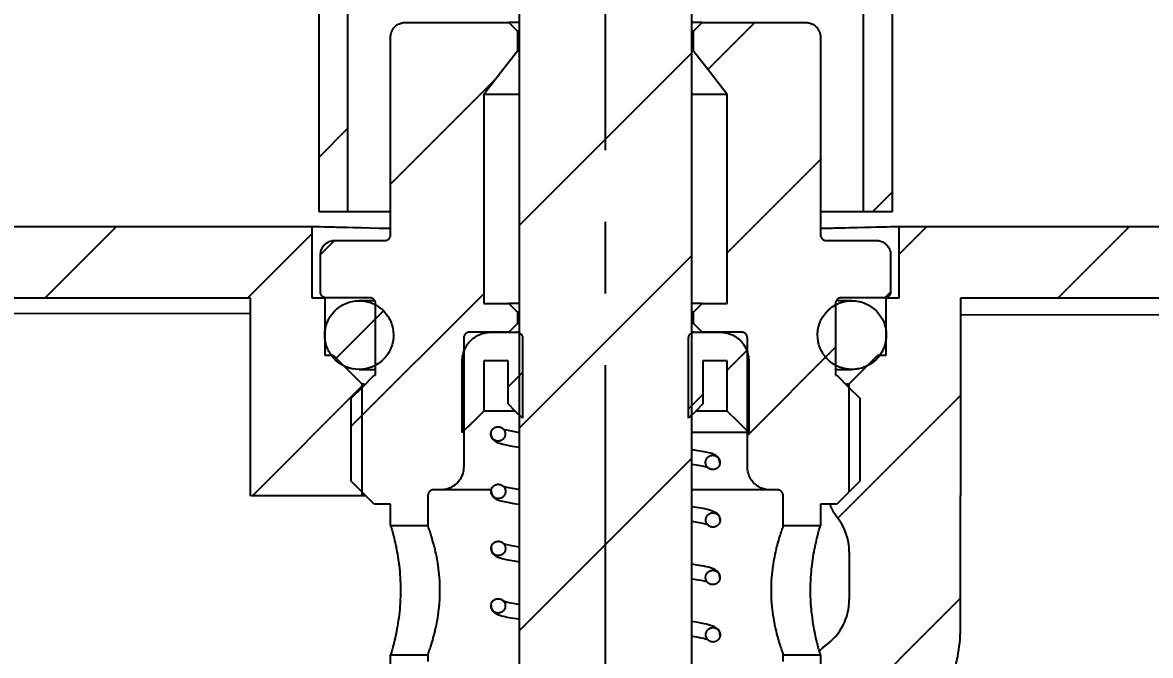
# Model space of a CAD drawing. Extents: x 0 to 1354, y 0 to 992.
# Drawn here: x 716.15 to 755.52, y 408.75 to 430.83 of the extents above; entities that cross this region are included whole.
import ezdxf

# ---------------------------------------------------------------- set-up
doc = ezdxf.new("R2010")
doc.units = 0
doc.header["$LTSCALE"] = 10
doc.header["$MEASUREMENT"] = 0
doc.header["$PDMODE"] = 3
doc.header["$PDSIZE"] = -10
doc.linetypes.add('CENTER', pattern=[2, 1.25, -0.25, 0.25, -0.25])
doc.layers.get('0').update_dxf_attribs({"linetype": 'CONTINUOUS'})
doc.layers.get('DEFPOINTS').update_dxf_attribs({"linetype": 'CONTINUOUS'})
doc.styles.add('Daelim Dimension', font='')
doc.styles.get('Daelim Dimension').set_extended_font_data('나눔고딕')
doc.dimstyles.new('DEFAULT', dxfattribs={"dimscale": 2, "dimtxt": 6, "dimasz": 2, "dimexe": 0, "dimexo": 2, "dimgap": 1, "dimtad": 1, "dimdec": 1, "dimzin": 9, "dimdsep": 46, "dimtxsty": 'Daelim Dimension', "dimcen": 0.5, "dimclrd": 5, "dimclre": 5, "dimclrt": 7, "dimadec": 1, "dimazin": 0, "dimtfac": 1, "dimtdec": 1, "dimtix": 1, "dimtmove": 0, "dimatfit": 3, "dimfxl": 1, "dimtolj": 1, "dimtzin": 1, "dimlwd": 9, "dimlwe": 9, "dimarcsym": 0})

# ---------------------------------------------------------------- blocks, each defined once
blk = doc.blocks.new('*D4')
at = {"color": 5, "lineweight": 9, "ltscale": 0.5, "transparency": 16777216}
for p, q in [((699.713, 471.394), (609.815, 471.394)), ((609.815, 467.394), (609.815, 316.775)), ((778.913, 312.775), (609.815, 312.775))]:
    blk.add_line(p, q, dxfattribs=at)
at = {"color": 5, "ltscale": 0.5, "transparency": 16777216}
for points in [[(609.149, 467.394), (610.482, 467.394), (609.815, 471.394)], [(609.149, 316.775), (610.482, 316.775), (609.815, 312.775)]]:
    blk.add_solid(points, dxfattribs=at)
at = {"layer": 'DEFPOINTS', "color": 0, "ltscale": 0.5, "transparency": 16777216}
for p in [(703.713, 471.394), (609.815, 312.775), (782.913, 312.775)]:
    blk.add_point(p, dxfattribs=at)
at = {"color": 7, "lineweight": -3, "ltscale": 0.5, "transparency": 16777216, "insert": (600.974, 392.085), "char_height": 12, "attachment_point": 5, "rotation": 90, "style": 'Daelim Dimension'}
blk.add_mtext('\\A1;158.6', dxfattribs=at)

msp = doc.modelspace()

# ---------------------------------------------------------------- linework, layer by layer
at = {"color": 1, "linetype": 'CENTER'}
msp.add_line((736.499, 346.37), (736.499, 447.225), dxfattribs=at)
for p, q in [((748.893, 409.806), (748.893, 414.319)), ((745.007, 412.35), (745.007, 410.7))]:
    msp.add_line(p, q)
for points in [[(727.499, 439.201), (727.499, 424.225)], [(745.499, 424.225), (745.499, 439.201)], [(726.499, 424.225), (726.499, 435.044)], [(746.499, 435.044), (746.499, 424.225)], [(733.499, 399.575), (733.499, 432.425)], [(739.499, 432.425), (739.499, 399.575)], [(728.999, 430.325), (729, 430.35), (729.002, 430.374), (729.005, 430.399), (729.009, 430.423), (729.021, 430.47), (729.037, 430.516), (729.047, 430.539), (729.058, 430.561), (729.071, 430.582), (729.084, 430.603), (729.098, 430.623), (729.113, 430.643), (729.129, 430.661), (729.146, 430.679), (729.182, 430.712), (729.222, 430.741), (729.264, 430.766), (729.308, 430.787), (729.331, 430.796), (729.354, 430.804), (729.378, 430.81), (729.402, 430.816), (729.451, 430.823), (729.499, 430.825)], [(729.499, 430.825), (733.124, 430.825)], [(733.5, 430.825), (733.22, 430.825), (733.124, 430.825)], [(733.124, 430.825), (733.274, 430.675), (733.424, 430.525)], [(739.874, 430.825), (739.779, 430.825), (739.499, 430.825)], [(739.574, 430.525), (739.724, 430.675), (739.874, 430.825)], [(739.874, 430.825), (743.499, 430.825)], [(740.071, 429.189), (741.707, 430.825)], [(743.499, 430.825), (743.524, 430.825), (743.548, 430.823), (743.56, 430.821), (743.573, 430.82), (743.585, 430.818), (743.597, 430.816), (743.645, 430.804), (743.691, 430.787), (743.713, 430.777), (743.735, 430.766), (743.756, 430.754), (743.777, 430.741), (743.816, 430.712), (743.853, 430.679), (743.87, 430.661), (743.886, 430.642), (743.901, 430.623), (743.915, 430.603), (743.94, 430.561), (743.961, 430.517), (743.97, 430.494), (743.978, 430.47), (743.984, 430.447), (743.99, 430.423), (743.994, 430.399), (743.997, 430.375), (743.999, 430.35), (743.999, 430.325)], [(728.999, 423.425), (728.999, 430.325)], [(733.499, 430.525), (733.443, 430.525), (733.424, 430.525)], [(733.424, 430.525), (733.424, 429.825)], [(739.574, 430.525), (739.556, 430.525), (739.499, 430.525)], [(739.574, 429.825), (739.574, 430.525)], [(743.999, 430.325), (743.999, 423.425)], [(733.424, 429.825), (732.837, 429.073), (732.249, 428.321)], [(733.499, 429.825), (733.443, 429.825), (733.424, 429.825)], [(733.499, 423.76), (739.499, 429.76)], [(739.574, 429.825), (739.556, 429.825), (739.499, 429.825)], [(740.749, 428.321), (740.162, 429.073), (739.574, 429.825)], [(728.999, 425.188), (732.668, 428.857)], [(733.5, 428.321), (732.574, 428.321), (732.249, 428.321)], [(732.249, 428.321), (732.249, 421.025)], [(740.749, 428.321), (740.424, 428.321), (739.499, 428.321)], [(740.749, 421.025), (740.749, 428.321)], [(726.499, 426.125), (727.499, 427.125)], [(740.749, 422.796), (743.999, 426.046)], [(745.813, 424.225), (746.499, 424.912)], [(727.499, 424.225), (726.499, 424.225)], [(729, 424.225), (727.883, 424.225), (727.499, 424.225)], [(745.499, 424.225), (745.116, 424.225), (743.999, 424.225)], [(746.499, 424.225), (745.499, 424.225)], [(680.413, 423.715), (726.249, 423.715)], [(716.935, 421.215), (719.435, 423.715)], [(726.249, 423.715), (726.298, 423.714), (726.305, 423.714), (726.311, 423.714), (726.319, 423.713), (726.326, 423.713), (726.342, 423.713), (726.36, 423.712), (726.4, 423.711), (726.446, 423.71), (726.556, 423.707), (726.69, 423.703), (726.847, 423.699), (727.027, 423.695), (727.126, 423.692), (727.231, 423.69), (727.286, 423.688), (727.343, 423.687), (727.4, 423.685), (727.459, 423.684), (727.707, 423.678), (727.975, 423.672), (728.264, 423.665), (728.572, 423.659), (728.979, 423.65)], [(726.249, 423.715), (726.249, 421.225)], [(744.026, 423.65), (744.416, 423.659), (744.496, 423.66), (744.575, 423.662), (744.653, 423.664), (744.729, 423.665), (744.877, 423.669), (745.019, 423.672), (745.288, 423.678), (745.535, 423.684), (745.761, 423.689), (745.965, 423.695), (746.058, 423.697), (746.147, 423.699), (746.168, 423.7), (746.189, 423.7), (746.209, 423.701), (746.23, 423.701), (746.269, 423.702), (746.306, 423.703), (746.441, 423.707), (746.551, 423.71), (746.637, 423.712), (746.699, 423.714), (746.736, 423.715), (746.749, 423.715)], [(746.749, 421.225), (746.749, 423.715)], [(746.749, 423.715), (775.086, 423.715)], [(746.749, 422.746), (747.719, 423.715)], [(752.29, 421.215), (754.79, 423.715)], [(724.006, 421.215), (726.249, 423.459)], [(726.549, 422.725), (726.552, 422.774), (726.559, 422.822), (726.564, 422.846), (726.571, 422.87), (726.579, 422.894), (726.587, 422.916), (726.608, 422.961), (726.633, 423.003), (726.648, 423.023), (726.663, 423.042), (726.679, 423.061), (726.696, 423.079), (726.714, 423.096), (726.732, 423.112), (726.752, 423.127), (726.772, 423.141), (726.814, 423.166), (726.858, 423.187), (726.904, 423.204), (726.952, 423.216), (726.976, 423.22), (727, 423.223), (727.025, 423.225), (727.049, 423.225)], [(726.55, 422.739), (727.036, 423.225)], [(727.049, 423.225), (728.799, 423.225)], [(728.799, 423.225), (728.809, 423.225), (728.819, 423.226), (728.829, 423.227), (728.838, 423.229), (728.857, 423.234), (728.876, 423.24), (728.894, 423.249), (728.911, 423.259), (728.926, 423.271), (728.941, 423.284), (728.948, 423.291), (728.954, 423.298), (728.96, 423.306), (728.966, 423.314), (728.976, 423.331), (728.984, 423.349), (728.991, 423.367), (728.996, 423.386), (728.998, 423.406), (728.999, 423.425)], [(743.999, 423.425), (744, 423.415), (744, 423.406), (744.002, 423.396), (744.003, 423.386), (744.005, 423.377), (744.008, 423.367), (744.011, 423.358), (744.015, 423.349), (744.023, 423.331), (744.033, 423.314), (744.045, 423.298), (744.058, 423.284), (744.073, 423.271), (744.088, 423.259), (744.105, 423.249), (744.123, 423.24), (744.132, 423.237), (744.141, 423.234), (744.151, 423.231), (744.16, 423.229), (744.18, 423.226), (744.199, 423.225)], [(744.199, 423.225), (745.949, 423.225)], [(745.949, 423.225), (745.974, 423.225), (745.999, 423.223), (746.023, 423.22), (746.047, 423.216), (746.095, 423.204), (746.141, 423.187), (746.185, 423.166), (746.227, 423.141), (746.247, 423.127), (746.267, 423.112), (746.285, 423.096), (746.303, 423.079), (746.336, 423.042), (746.365, 423.003), (746.378, 422.982), (746.39, 422.961), (746.401, 422.939), (746.411, 422.916), (746.428, 422.87), (746.44, 422.823), (746.444, 422.799), (746.447, 422.774), (746.449, 422.75), (746.449, 422.725)], [(726.549, 421.425), (726.549, 422.725)], [(733.499, 416.688), (739.499, 422.688)], [(746.449, 422.725), (746.449, 421.425)], [(726.249, 421.225), (726.699, 421.225)], [(726.749, 421.225), (726.73, 421.226), (726.71, 421.229), (726.691, 421.234), (726.673, 421.24), (726.664, 421.244), (726.655, 421.249), (726.647, 421.254), (726.638, 421.259), (726.623, 421.271), (726.608, 421.284), (726.595, 421.298), (726.583, 421.314), (726.573, 421.331), (726.565, 421.349), (726.558, 421.367), (726.553, 421.386), (726.552, 421.396), (726.55, 421.406), (726.55, 421.415), (726.549, 421.425)], [(726.699, 421.225), (726.699, 419.225)], [(728.274, 421.225), (726.749, 421.225)], [(727.624, 416.742), (732.249, 421.367)], [(728.474, 421.025), (728.473, 421.045), (728.471, 421.064), (728.468, 421.074), (728.466, 421.083), (728.463, 421.093), (728.459, 421.102), (728.451, 421.119), (728.441, 421.136), (728.435, 421.144), (728.429, 421.152), (728.423, 421.159), (728.416, 421.167), (728.401, 421.18), (728.386, 421.191), (728.369, 421.202), (728.351, 421.21), (728.342, 421.214), (728.332, 421.217), (728.323, 421.219), (728.313, 421.221), (728.304, 421.223), (728.294, 421.224), (728.284, 421.225), (728.274, 421.225)], [(744.724, 421.225), (744.715, 421.225), (744.705, 421.224), (744.695, 421.223), (744.685, 421.221), (744.666, 421.217), (744.648, 421.21), (744.639, 421.206), (744.63, 421.202), (744.622, 421.197), (744.613, 421.191), (744.605, 421.186), (744.598, 421.18), (744.59, 421.173), (744.583, 421.167), (744.57, 421.152), (744.558, 421.136), (744.548, 421.12), (744.54, 421.102), (744.536, 421.093), (744.533, 421.083), (744.53, 421.074), (744.528, 421.064), (744.525, 421.045), (744.524, 421.025)], [(746.249, 421.225), (744.724, 421.225)], [(746.449, 421.425), (746.448, 421.406), (746.446, 421.386), (746.441, 421.367), (746.434, 421.349), (746.426, 421.331), (746.416, 421.314), (746.41, 421.306), (746.404, 421.298), (746.398, 421.291), (746.391, 421.284), (746.376, 421.271), (746.36, 421.259), (746.344, 421.249), (746.326, 421.24), (746.317, 421.237), (746.307, 421.234), (746.298, 421.231), (746.288, 421.229), (746.269, 421.226), (746.249, 421.225)], [(746.249, 421.225), (746.449, 421.425)], [(746.249, 421.225), (746.287, 421.225), (746.299, 421.225)], [(746.299, 419.225), (746.299, 421.225)], [(746.299, 421.225), (746.749, 421.225)], [(724.106, 421.215), (681.913, 421.215)], [(724.106, 414.319), (724.106, 421.215)], [(727.054, 419.074), (726.974, 419.161), (726.904, 419.255), (726.873, 419.304), (726.843, 419.355), (726.83, 419.382), (726.816, 419.408), (726.804, 419.435), (726.792, 419.462), (726.752, 419.573), (726.723, 419.687), (726.718, 419.715), (726.713, 419.745), (726.709, 419.774), (726.706, 419.803), (726.701, 419.862), (726.699, 419.921), (726.705, 420.038), (726.722, 420.155), (726.728, 420.184), (726.734, 420.213), (726.742, 420.241), (726.75, 420.27), (726.768, 420.326), (726.789, 420.38), (726.813, 420.434), (726.839, 420.487), (726.853, 420.512), (726.868, 420.538), (726.883, 420.563), (726.899, 420.588), (726.969, 420.683), (727.047, 420.77), (727.09, 420.811), (727.134, 420.85), (727.158, 420.868), (727.181, 420.886), (727.205, 420.904), (727.229, 420.921), (727.33, 420.981), (727.436, 421.032), (727.463, 421.043), (727.491, 421.053), (727.519, 421.063), (727.547, 421.072), (727.604, 421.088), (727.661, 421.101), (727.777, 421.119), (727.895, 421.125), (727.924, 421.125), (727.954, 421.124), (727.983, 421.122), (728.013, 421.12), (728.071, 421.113), (728.129, 421.103), (728.186, 421.09), (728.243, 421.075), (728.299, 421.057), (728.354, 421.036), (728.461, 420.986), (728.562, 420.926), (728.586, 420.909), (728.61, 420.892), (728.634, 420.874), (728.657, 420.856), (728.702, 420.817), (728.745, 420.777), (728.824, 420.69), (728.894, 420.596), (728.911, 420.571), (728.926, 420.546), (728.941, 420.521), (728.956, 420.495), (728.982, 420.443), (729.006, 420.389), (729.028, 420.334), (729.046, 420.279), (729.054, 420.25), (729.062, 420.222), (729.069, 420.193), (729.075, 420.164), (729.093, 420.048), (729.099, 419.931), (729.098, 419.872), (729.094, 419.813), (729.091, 419.783), (729.087, 419.754), (729.083, 419.725), (729.077, 419.696), (729.049, 419.582), (729.01, 419.471), (728.999, 419.444), (728.986, 419.417), (728.974, 419.39), (728.96, 419.364), (728.931, 419.312), (728.9, 419.263), (728.831, 419.168), (728.752, 419.08), (728.731, 419.06), (728.709, 419.039), (728.687, 419.02), (728.664, 419.001), (728.618, 418.964), (728.571, 418.93), (728.521, 418.899), (728.47, 418.87), (728.444, 418.856), (728.417, 418.843), (728.39, 418.83), (728.363, 418.819), (728.253, 418.778), (728.139, 418.749), (728.081, 418.739), (728.022, 418.732), (727.963, 418.727), (727.905, 418.725), (727.787, 418.73), (727.671, 418.747), (727.642, 418.753), (727.613, 418.76), (727.584, 418.767), (727.556, 418.775), (727.5, 418.794), (727.445, 418.814), (727.392, 418.838), (727.339, 418.864), (727.313, 418.878), (727.288, 418.893), (727.262, 418.908), (727.237, 418.924), (727.142, 418.995), (727.054, 419.074)], [(728.426, 421.125), (728.032, 421.125), (727.899, 421.125)], [(728.474, 418.525), (728.474, 421.025)], [(732.249, 421.025), (733.124, 421.025)], [(733.5, 421.025), (733.22, 421.025), (733.124, 421.025)], [(733.124, 421.025), (733.274, 420.875), (733.424, 420.725)], [(739.874, 421.025), (739.779, 421.025), (739.499, 421.025)], [(739.574, 420.725), (739.724, 420.875), (739.874, 421.025)], [(739.874, 421.025), (740.749, 421.025)], [(743.921, 419.698), (743.905, 419.815), (743.899, 419.932), (743.901, 419.991), (743.906, 420.049), (743.909, 420.079), (743.913, 420.108), (743.918, 420.138), (743.924, 420.167), (743.953, 420.28), (743.993, 420.39), (744.005, 420.418), (744.018, 420.444), (744.031, 420.471), (744.044, 420.497), (744.074, 420.548), (744.106, 420.598), (744.176, 420.692), (744.256, 420.778), (744.277, 420.799), (744.299, 420.819), (744.321, 420.839), (744.344, 420.857), (744.39, 420.893), (744.438, 420.927), (744.488, 420.958), (744.539, 420.987), (744.566, 421), (744.592, 421.013), (744.619, 421.025), (744.647, 421.036), (744.758, 421.076), (744.872, 421.103), (744.93, 421.113), (744.988, 421.12), (745.018, 421.122), (745.048, 421.124), (745.077, 421.125), (745.106, 421.125), (745.224, 421.119), (745.34, 421.101), (745.369, 421.095), (745.397, 421.088), (745.426, 421.08), (745.454, 421.072), (745.51, 421.053), (745.565, 421.031), (745.671, 420.981), (745.771, 420.919), (745.796, 420.902), (745.82, 420.885), (745.843, 420.867), (745.866, 420.848), (745.91, 420.81), (745.952, 420.769), (745.993, 420.726), (746.031, 420.682), (746.067, 420.635), (746.101, 420.586), (746.161, 420.485), (746.21, 420.379), (746.221, 420.351), (746.231, 420.324), (746.241, 420.296), (746.25, 420.267), (746.265, 420.21), (746.278, 420.153), (746.294, 420.037), (746.299, 419.919), (746.299, 419.89), (746.298, 419.86), (746.296, 419.83), (746.293, 419.801), (746.285, 419.743), (746.275, 419.685), (746.262, 419.628), (746.246, 419.571), (746.237, 419.543), (746.227, 419.515), (746.217, 419.488), (746.206, 419.46), (746.155, 419.354), (746.094, 419.254), (746.06, 419.206), (746.023, 419.159), (746.004, 419.137), (745.984, 419.115), (745.964, 419.093), (745.943, 419.072), (745.856, 418.994), (745.761, 418.924), (745.737, 418.908), (745.711, 418.893), (745.686, 418.878), (745.659, 418.864), (745.607, 418.838), (745.553, 418.814), (745.442, 418.775), (745.328, 418.747), (745.299, 418.742), (745.269, 418.737), (745.24, 418.733), (745.211, 418.73), (745.152, 418.726), (745.094, 418.725), (745.035, 418.727), (744.976, 418.732), (744.947, 418.735), (744.918, 418.739), (744.888, 418.744), (744.859, 418.75), (744.745, 418.779), (744.635, 418.819), (744.581, 418.843), (744.529, 418.87), (744.477, 418.899), (744.428, 418.931), (744.334, 419.001), (744.247, 419.081), (744.226, 419.102), (744.206, 419.124), (744.187, 419.146), (744.168, 419.169), (744.132, 419.215), (744.098, 419.263), (744.067, 419.313), (744.039, 419.364), (744.025, 419.39), (744.012, 419.417), (744, 419.444), (743.989, 419.471), (743.949, 419.583), (743.921, 419.698)], [(744.524, 421.025), (744.524, 418.525)], [(745.099, 421.125), (744.973, 421.125), (744.599, 421.125)], [(786.213, 421.215), (748.893, 421.215)], [(748.893, 421.215), (748.893, 414.319)], [(691.206, 420.71), (724.107, 420.672)], [(727.051, 419.077), (728.748, 420.774)], [(733.499, 420.725), (733.443, 420.725), (733.424, 420.725)], [(733.424, 420.725), (733.424, 420.325)], [(739.574, 420.725), (739.556, 420.725), (739.499, 420.725)], [(739.574, 420.325), (739.574, 420.725)], [(748.892, 420.643), (786.213, 420.597)], [(733.424, 420.325), (733.274, 420.175), (733.124, 420.025)], [(733.499, 420.325), (733.443, 420.325), (733.424, 420.325)], [(739.574, 420.325), (739.556, 420.325), (739.499, 420.325)], [(739.874, 420.025), (739.724, 420.175), (739.574, 420.325)], [(731.499, 419.025), (731.5, 419.05), (731.501, 419.074), (731.502, 419.099), (731.504, 419.124), (731.51, 419.172), (731.519, 419.221), (731.542, 419.315), (731.575, 419.408), (731.585, 419.43), (731.595, 419.453), (731.606, 419.475), (731.618, 419.497), (731.642, 419.54), (731.668, 419.581), (731.682, 419.602), (731.697, 419.622), (731.712, 419.641), (731.727, 419.661), (731.759, 419.698), (731.793, 419.733), (731.828, 419.767), (731.865, 419.799), (731.885, 419.814), (731.904, 419.829), (731.924, 419.843), (731.945, 419.857), (732.029, 419.908), (732.117, 419.949), (732.163, 419.967), (732.209, 419.982), (732.233, 419.989), (732.257, 419.995), (732.281, 420.001), (732.305, 420.006), (732.402, 420.02), (732.499, 420.025)], [(731.749, 420.025), (731.74, 420.025), (731.73, 420.024), (731.72, 420.023), (731.71, 420.021), (731.691, 420.017), (731.673, 420.01), (731.664, 420.006), (731.655, 420.002), (731.647, 419.997), (731.638, 419.992), (731.623, 419.98), (731.608, 419.967), (731.601, 419.96), (731.595, 419.952), (731.589, 419.944), (731.583, 419.936), (731.573, 419.92), (731.565, 419.902), (731.558, 419.883), (731.553, 419.864), (731.55, 419.845), (731.549, 419.825)], [(731.549, 419.825), (731.549, 415.325)], [(733.124, 420.025), (731.749, 420.025)], [(732.499, 420.025), (733.399, 420.025)], [(733.499, 420.025), (733.425, 420.025), (733.399, 420.025)], [(733.399, 420.025), (733.419, 420.024), (733.438, 420.021), (733.448, 420.019), (733.457, 420.017), (733.467, 420.014), (733.476, 420.01), (733.485, 420.006), (733.494, 420.002), (733.502, 419.997), (733.51, 419.992), (733.526, 419.98), (733.541, 419.967), (733.554, 419.952), (733.566, 419.936), (733.571, 419.928), (733.576, 419.919), (733.58, 419.911), (733.584, 419.902), (733.591, 419.883), (733.596, 419.864), (733.597, 419.855), (733.598, 419.845), (733.599, 419.835), (733.599, 419.825)], [(733.599, 419.825), (733.599, 417.025)], [(739.399, 419.825), (739.4, 419.845), (739.403, 419.864), (739.405, 419.874), (739.408, 419.883), (739.411, 419.893), (739.415, 419.902), (739.423, 419.92), (739.433, 419.936), (739.439, 419.945), (739.445, 419.952), (739.451, 419.96), (739.458, 419.967), (739.473, 419.98), (739.488, 419.992), (739.497, 419.997), (739.505, 420.002), (739.514, 420.006), (739.523, 420.01), (739.532, 420.014), (739.541, 420.017), (739.551, 420.019), (739.561, 420.021), (739.58, 420.024), (739.599, 420.025)], [(739.399, 417.025), (739.399, 419.825)], [(739.599, 420.025), (739.574, 420.025), (739.499, 420.025)], [(739.599, 420.025), (740.499, 420.025)], [(741.249, 420.025), (739.874, 420.025)], [(740.499, 420.025), (740.548, 420.024), (740.597, 420.02), (740.621, 420.018), (740.646, 420.014), (740.67, 420.011), (740.695, 420.006), (740.79, 419.982), (740.882, 419.949), (740.927, 419.929), (740.971, 419.907), (740.992, 419.895), (741.014, 419.883), (741.034, 419.87), (741.055, 419.857), (741.134, 419.798), (741.206, 419.733), (741.223, 419.715), (741.24, 419.697), (741.257, 419.678), (741.272, 419.66), (741.303, 419.621), (741.331, 419.581), (741.381, 419.497), (741.423, 419.408), (741.432, 419.385), (741.441, 419.362), (741.449, 419.339), (741.456, 419.315), (741.469, 419.268), (741.48, 419.221), (741.488, 419.172), (741.495, 419.124), (741.498, 419.075), (741.499, 419.025)], [(741.449, 419.825), (741.448, 419.845), (741.446, 419.864), (741.441, 419.883), (741.434, 419.902), (741.43, 419.911), (741.426, 419.919), (741.421, 419.928), (741.416, 419.936), (741.404, 419.952), (741.391, 419.967), (741.384, 419.973), (741.376, 419.98), (741.369, 419.986), (741.36, 419.991), (741.344, 420.002), (741.326, 420.01), (741.307, 420.017), (741.289, 420.021), (741.279, 420.023), (741.269, 420.024), (741.259, 420.025), (741.249, 420.025)], [(741.449, 415.325), (741.449, 419.825)], [(740.749, 418.704), (741.432, 419.387)], [(741.449, 416.425), (744.524, 419.5)], [(726.699, 419.225), (726.999, 419.225)], [(726.999, 419.225), (727.499, 418.725), (727.999, 418.225)], [(731.499, 416.525), (731.499, 419.025)], [(733.099, 419.025), (732.249, 419.025)], [(732.249, 419.025), (732.249, 417.275)], [(733.099, 417.525), (733.099, 419.025)], [(740.749, 419.025), (739.899, 419.025)], [(739.899, 419.025), (739.899, 417.525)], [(740.749, 417.275), (740.749, 419.025)], [(741.499, 419.025), (741.499, 416.525)], [(744.999, 418.225), (745.499, 418.725), (745.999, 419.225)], [(745.999, 419.225), (746.299, 419.225)], [(727.624, 417.725), (728.024, 418.125), (728.424, 418.525)], [(727.899, 418.725), (728.044, 418.725), (728.474, 418.725)], [(728.424, 418.525), (728.474, 418.525)], [(733.099, 418.125), (733.599, 418.625)], [(744.524, 418.725), (744.954, 418.725), (745.099, 418.725)], [(744.524, 418.525), (744.574, 418.525)], [(744.574, 418.525), (744.974, 418.125), (745.374, 417.725)], [(724.181, 414.319), (727.999, 418.138)], [(727.999, 418.225), (728.019, 418.225), (728.077, 418.225)], [(727.999, 418.225), (727.999, 414.325)], [(744.91, 418.225), (744.977, 418.225), (744.999, 418.225)], [(744.999, 414.45), (744.999, 418.225)], [(727.624, 414.825), (727.624, 417.725)], [(739.399, 417.354), (739.899, 417.854)], [(744.611, 413.537), (748.893, 417.819)], [(745.374, 417.725), (745.374, 414.825)], [(733.599, 417.025), (733.349, 417.275), (733.099, 417.525)], [(739.899, 417.525), (739.649, 417.275), (739.399, 417.025)], [(732.249, 417.275), (731.874, 416.9), (731.499, 416.525)], [(731.499, 416.525), (732.249, 417.275)], [(733.33, 417.275), (732.529, 417.275), (732.249, 417.275)], [(740.749, 417.275), (740.474, 417.275), (739.683, 417.275)], [(741.499, 416.525), (741.124, 416.9), (740.749, 417.275)], [(732.593, 416.28), (732.574, 416.297), (732.557, 416.315), (732.55, 416.325), (732.543, 416.335), (732.536, 416.345), (732.53, 416.356), (732.524, 416.366), (732.519, 416.378), (732.515, 416.389), (732.51, 416.401), (732.504, 416.424), (732.5, 416.449), (732.499, 416.473), (732.5, 416.498), (732.503, 416.522), (732.509, 416.546), (732.512, 416.558), (732.517, 416.569), (732.521, 416.581), (732.527, 416.592), (732.539, 416.613), (732.553, 416.633), (732.57, 416.651), (732.588, 416.668), (732.597, 416.676), (732.607, 416.683), (732.617, 416.69), (732.628, 416.696), (732.65, 416.707), (732.673, 416.716), (732.685, 416.719), (732.697, 416.722), (732.709, 416.724), (732.721, 416.726), (732.746, 416.727), (732.77, 416.726), (732.782, 416.725), (732.795, 416.723), (732.807, 416.721), (732.818, 416.717), (732.83, 416.714), (732.842, 416.709), (732.853, 416.705), (732.864, 416.699), (732.885, 416.687), (732.905, 416.672), (732.923, 416.656), (732.94, 416.638), (732.955, 416.618), (732.968, 416.597), (732.973, 416.586), (732.979, 416.575), (732.983, 416.564), (732.987, 416.552), (732.993, 416.529), (732.997, 416.504), (732.999, 416.48), (732.998, 416.455), (732.997, 416.443), (732.995, 416.431), (732.992, 416.419), (732.989, 416.407), (732.981, 416.384), (732.971, 416.361), (732.959, 416.34), (732.944, 416.32), (732.928, 416.302), (732.91, 416.285), (732.901, 416.277), (732.891, 416.27), (732.88, 416.263), (732.87, 416.257), (732.859, 416.251), (732.848, 416.246), (732.836, 416.241), (732.825, 416.237), (732.801, 416.231), (732.777, 416.227), (732.765, 416.226), (732.752, 416.225), (732.74, 416.226), (732.728, 416.226), (732.703, 416.23), (732.68, 416.235), (732.668, 416.239), (732.656, 416.243), (732.645, 416.248), (732.634, 416.254), (732.613, 416.266), (732.593, 416.28)], [(733.492, 416.52), (733.278, 416.556), (733.154, 416.58), (733.052, 416.603), (732.989, 416.62), (732.944, 416.634), (732.928, 416.64), (732.918, 416.645)], [(733.5, 416.525), (733.477, 416.525), (733.454, 416.525)], [(741.499, 416.525), (741.262, 416.525), (740.574, 416.525), (739.499, 416.525)], [(732.499, 416.489), (732.512, 416.405), (732.537, 416.337), (732.57, 416.289), (732.608, 416.252), (732.65, 416.222), (732.69, 416.199), (732.7, 416.194), (732.71, 416.19)], [(732.71, 416.19), (732.755, 416.171), (732.805, 416.153), (732.911, 416.122), (733.033, 416.094), (733.167, 416.067), (733.319, 416.041), (733.49, 416.015)], [(740.208, 415.791), (740.161, 415.804), (740.11, 415.817), (740, 415.841), (739.873, 415.866), (739.718, 415.892), (739.543, 415.919), (739.503, 415.925)], [(740.067, 415.304), (740.05, 415.322), (740.035, 415.342), (740.029, 415.352), (740.023, 415.363), (740.017, 415.374), (740.012, 415.385), (740.008, 415.396), (740.004, 415.408), (740, 415.42), (739.998, 415.432), (739.994, 415.456), (739.992, 415.481), (739.994, 415.505), (739.997, 415.53), (740.003, 415.553), (740.011, 415.577), (740.016, 415.588), (740.021, 415.599), (740.027, 415.61), (740.034, 415.62), (740.048, 415.64), (740.064, 415.658), (740.082, 415.675), (740.102, 415.69), (740.112, 415.696), (740.123, 415.703), (740.134, 415.708), (740.145, 415.713), (740.168, 415.722), (740.192, 415.728), (740.204, 415.73), (740.216, 415.732), (740.228, 415.733), (740.241, 415.733), (740.265, 415.732), (740.289, 415.729), (740.302, 415.726), (740.314, 415.723), (740.325, 415.719), (740.337, 415.715), (740.348, 415.71), (740.359, 415.704), (740.37, 415.698), (740.38, 415.692), (740.4, 415.677), (740.418, 415.661), (740.435, 415.643), (740.449, 415.623), (740.462, 415.602), (740.473, 415.58), (740.477, 415.568), (740.481, 415.557), (740.485, 415.545), (740.487, 415.533), (740.491, 415.509), (740.492, 415.484), (740.491, 415.46), (740.488, 415.435), (740.485, 415.423), (740.482, 415.412), (740.479, 415.4), (740.474, 415.388), (740.464, 415.366), (740.451, 415.345), (740.445, 415.335), (740.437, 415.325), (740.429, 415.315), (740.421, 415.306), (740.403, 415.29), (740.383, 415.275), (740.373, 415.268), (740.362, 415.262), (740.351, 415.256), (740.34, 415.251), (740.329, 415.247), (740.317, 415.243), (740.305, 415.24), (740.293, 415.237), (740.269, 415.233), (740.244, 415.231), (740.232, 415.232), (740.22, 415.233), (740.208, 415.234), (740.195, 415.236), (740.172, 415.242), (740.148, 415.25), (740.137, 415.255), (740.126, 415.26), (740.115, 415.266), (740.105, 415.273), (740.085, 415.287), (740.067, 415.304)], [(740.492, 415.464), (740.481, 415.549), (740.456, 415.618), (740.423, 415.667), (740.385, 415.703), (740.344, 415.732), (740.306, 415.753), (740.257, 415.775), (740.208, 415.791)], [(731.549, 415.325), (731.548, 415.286), (731.546, 415.247), (731.543, 415.228), (731.541, 415.208), (731.538, 415.189), (731.534, 415.169), (731.515, 415.093), (731.489, 415.019), (731.473, 414.984), (731.455, 414.948), (731.446, 414.931), (731.436, 414.914), (731.425, 414.897), (731.415, 414.881), (731.368, 414.818), (731.316, 414.76), (731.287, 414.733), (731.257, 414.707), (731.226, 414.683), (731.194, 414.66), (731.177, 414.649), (731.16, 414.639), (731.143, 414.629), (731.126, 414.619), (731.091, 414.602), (731.055, 414.586), (730.982, 414.56), (730.905, 414.541), (730.886, 414.537), (730.866, 414.534), (730.847, 414.531), (730.827, 414.529), (730.788, 414.526), (730.749, 414.525)], [(733.499, 409.617), (739.499, 415.617)], [(739.506, 415.419), (739.736, 415.382), (739.86, 415.359), (739.961, 415.338), (740.018, 415.325), (740.063, 415.312)], [(742.249, 414.525), (742.171, 414.529), (742.094, 414.541), (742.055, 414.549), (742.017, 414.56), (741.98, 414.572), (741.944, 414.586), (741.908, 414.602), (741.873, 414.619), (741.839, 414.639), (741.805, 414.66), (741.742, 414.707), (741.684, 414.759), (741.657, 414.787), (741.631, 414.817), (741.607, 414.848), (741.585, 414.88), (741.544, 414.947), (741.511, 415.018), (741.496, 415.055), (741.484, 415.092), (741.473, 415.13), (741.465, 415.169), (741.458, 415.208), (741.453, 415.247), (741.45, 415.286), (741.449, 415.325)], [(728.424, 414.025), (728.024, 414.425), (727.624, 414.825)], [(732.602, 414.273), (732.584, 414.289), (732.567, 414.307), (732.552, 414.327), (732.539, 414.348), (732.533, 414.359), (732.528, 414.37), (732.523, 414.381), (732.519, 414.393), (732.513, 414.417), (732.509, 414.441), (732.507, 414.465), (732.508, 414.49), (732.511, 414.514), (732.517, 414.538), (732.52, 414.55), (732.524, 414.562), (732.529, 414.573), (732.534, 414.584), (732.547, 414.605), (732.561, 414.625), (732.577, 414.644), (732.595, 414.661), (732.604, 414.668), (732.614, 414.676), (732.624, 414.683), (732.635, 414.689), (732.657, 414.7), (732.68, 414.709), (732.692, 414.712), (732.704, 414.715), (732.716, 414.718), (732.728, 414.719), (732.752, 414.721), (732.777, 414.72), (732.789, 414.719), (732.801, 414.717), (732.813, 414.715), (732.825, 414.712), (732.837, 414.708), (732.848, 414.704), (732.86, 414.699), (732.871, 414.694), (732.892, 414.681), (732.912, 414.667), (732.931, 414.651), (732.948, 414.633), (732.962, 414.613), (732.975, 414.593), (732.981, 414.582), (732.986, 414.57), (732.991, 414.559), (732.995, 414.548), (733.001, 414.524), (733.005, 414.5), (733.007, 414.475), (733.006, 414.451), (733.005, 414.438), (733.003, 414.426), (733.001, 414.414), (732.998, 414.402), (732.99, 414.379), (732.98, 414.356), (732.968, 414.335), (732.954, 414.315), (732.938, 414.297), (732.92, 414.28), (732.91, 414.272), (732.9, 414.264), (732.89, 414.258), (732.88, 414.251), (732.869, 414.246), (732.858, 414.24), (732.846, 414.236), (732.835, 414.232), (732.811, 414.225), (732.787, 414.221), (732.775, 414.22), (732.762, 414.219), (732.75, 414.219), (732.738, 414.22), (732.713, 414.223), (732.689, 414.229), (732.678, 414.232), (732.666, 414.237), (732.655, 414.241), (732.644, 414.247), (732.623, 414.259), (732.602, 414.273)], [(733.491, 414.53), (733.388, 414.545), (733.247, 414.569), (733.126, 414.592), (733.041, 414.61), (732.974, 414.627), (732.959, 414.631), (732.945, 414.635)], [(745.374, 414.825), (744.974, 414.425), (744.574, 414.025)], [(727.999, 414.319), (724.106, 414.319)], [(727.999, 414.319), (727.999, 414.325)], [(728.094, 414.319), (728.04, 414.319), (727.999, 414.319)], [(730.499, 414.525), (730.49, 414.525), (730.48, 414.524), (730.47, 414.523), (730.46, 414.521), (730.441, 414.517), (730.423, 414.51), (730.414, 414.506), (730.405, 414.502), (730.397, 414.497), (730.388, 414.491), (730.373, 414.48), (730.358, 414.467), (730.345, 414.452), (730.333, 414.436), (730.328, 414.428), (730.323, 414.419), (730.319, 414.411), (730.315, 414.402), (730.311, 414.393), (730.308, 414.383), (730.305, 414.374), (730.303, 414.364), (730.3, 414.345), (730.299, 414.325)], [(730.299, 414.325), (730.299, 413.275)], [(730.749, 414.525), (730.499, 414.525)], [(732.501, 414.525), (731.552, 414.525), (730.954, 414.525), (730.749, 414.525)], [(732.508, 414.493), (732.517, 414.408), (732.541, 414.338), (732.574, 414.288), (732.612, 414.25), (732.652, 414.22), (732.691, 414.199), (732.745, 414.174), (732.799, 414.157)], [(732.799, 414.157), (732.847, 414.143), (732.9, 414.13), (733.012, 414.105), (733.141, 414.08), (733.298, 414.054), (733.475, 414.027), (733.497, 414.023)], [(742.249, 414.525), (741.919, 414.525), (740.966, 414.525), (739.499, 414.525)], [(742.499, 414.525), (742.249, 414.525)], [(742.699, 414.325), (742.698, 414.345), (742.696, 414.364), (742.691, 414.383), (742.684, 414.402), (742.68, 414.411), (742.676, 414.42), (742.671, 414.428), (742.666, 414.436), (742.654, 414.452), (742.641, 414.467), (742.626, 414.48), (742.61, 414.491), (742.602, 414.497), (742.594, 414.502), (742.585, 414.506), (742.576, 414.51), (742.558, 414.517), (742.539, 414.521), (742.529, 414.523), (742.519, 414.524), (742.509, 414.525), (742.499, 414.525)], [(742.699, 413.275), (742.699, 414.325)], [(728.999, 414.025), (728.424, 414.025)], [(728.999, 413.275), (728.999, 414.025)], [(740.474, 413.592), (740.433, 413.652), (740.392, 413.698), (740.354, 413.727), (740.316, 413.749), (740.257, 413.776), (740.195, 413.799), (740.088, 413.831), (739.964, 413.861), (739.829, 413.887), (739.676, 413.914), (739.509, 413.939)], [(744.574, 414.025), (743.999, 414.025)], [(743.999, 414.025), (743.999, 413.275)], [(744.323, 414.025), (744.327, 414.012), (744.333, 413.995), (744.34, 413.979), (744.346, 413.962), (744.353, 413.945), (744.36, 413.929), (744.367, 413.912), (744.374, 413.896), (744.381, 413.88), (744.389, 413.864), (744.397, 413.848), (744.405, 413.832), (744.414, 413.817), (744.422, 413.801), (744.431, 413.786), (744.44, 413.77), (744.449, 413.755), (744.459, 413.74), (744.468, 413.725), (744.478, 413.71), (744.488, 413.696), (744.499, 413.681), (744.509, 413.667), (744.52, 413.652), (744.531, 413.638), (744.542, 413.624), (744.553, 413.61)], [(739.503, 413.435), (739.769, 413.39), (739.884, 413.366), (739.976, 413.343), (740.029, 413.327), (740.066, 413.314), (740.081, 413.307)], [(740.001, 413.445), (740, 413.47), (740, 413.494), (740.003, 413.519), (740.009, 413.543), (740.012, 413.554), (740.017, 413.566), (740.021, 413.577), (740.027, 413.589), (740.039, 413.61), (740.053, 413.63), (740.069, 413.649), (740.087, 413.666), (740.106, 413.681), (740.127, 413.694), (740.138, 413.7), (740.149, 413.705), (740.16, 413.71), (740.172, 413.714), (740.183, 413.717), (740.195, 413.72), (740.207, 413.722), (740.22, 413.724), (740.244, 413.726), (740.269, 413.725), (740.281, 413.724), (740.293, 413.722), (740.305, 413.72), (740.317, 413.717), (740.34, 413.709), (740.363, 413.699), (740.374, 413.693), (740.384, 413.687), (740.394, 413.68), (740.404, 413.672), (740.423, 413.656), (740.439, 413.638), (740.447, 413.629), (740.455, 413.619), (740.461, 413.608), (740.468, 413.598), (740.473, 413.587), (740.478, 413.576), (740.483, 413.565), (740.487, 413.553), (740.494, 413.529), (740.498, 413.505), (740.499, 413.481), (740.499, 413.456), (740.496, 413.432), (740.49, 413.408), (740.487, 413.396), (740.483, 413.384), (740.478, 413.373), (740.473, 413.362), (740.46, 413.341), (740.446, 413.32), (740.43, 413.302), (740.412, 413.285), (740.403, 413.277), (740.393, 413.27), (740.383, 413.263), (740.372, 413.257), (740.35, 413.246), (740.327, 413.237), (740.316, 413.233), (740.304, 413.23), (740.292, 413.228), (740.279, 413.226), (740.255, 413.224), (740.23, 413.225), (740.218, 413.226), (740.206, 413.228), (740.194, 413.231), (740.182, 413.233), (740.17, 413.237), (740.159, 413.241), (740.147, 413.246), (740.136, 413.251), (740.115, 413.264), (740.095, 413.278), (740.077, 413.294), (740.06, 413.312), (740.045, 413.331), (740.032, 413.352), (740.026, 413.363), (740.021, 413.374), (740.016, 413.386), (740.012, 413.397), (740.005, 413.421), (740.001, 413.445)], [(740.499, 413.461), (740.486, 413.526), (740.474, 413.592)], [(728.999, 413.275), (729.003, 413.264), (729.004, 413.258), (729.007, 413.251), (729.008, 413.247), (729.009, 413.242), (729.011, 413.237), (729.012, 413.232), (729.02, 413.207), (729.028, 413.178), (729.038, 413.143), (729.049, 413.103), (729.062, 413.058), (729.075, 413.009), (729.079, 412.995), (729.082, 412.982), (729.086, 412.968), (729.09, 412.954), (729.097, 412.925), (729.105, 412.895), (729.12, 412.832), (729.137, 412.764), (729.153, 412.693), (729.17, 412.617), (729.178, 412.577), (729.187, 412.537), (729.195, 412.496), (729.204, 412.453), (729.22, 412.367), (729.236, 412.277), (729.251, 412.185), (729.266, 412.09), (729.273, 412.041), (729.28, 411.991), (729.287, 411.941), (729.293, 411.89), (729.304, 411.786), (729.315, 411.682), (729.324, 411.575), (729.331, 411.468), (729.337, 411.359), (729.341, 411.249), (729.342, 411.221), (729.343, 411.193), (729.344, 411.165), (729.344, 411.137), (729.345, 411.082), (729.345, 411.026), (729.344, 410.915), (729.341, 410.805), (729.337, 410.695), (729.331, 410.586), (729.328, 410.532), (729.324, 410.478), (729.32, 410.424), (729.315, 410.37), (729.305, 410.265), (729.293, 410.162), (729.28, 410.061), (729.266, 409.963), (729.252, 409.867), (729.236, 409.774), (729.22, 409.684), (729.204, 409.597), (729.187, 409.514), (729.17, 409.435), (729.154, 409.359), (729.137, 409.288), (729.133, 409.27), (729.129, 409.253), (729.125, 409.236), (729.12, 409.219), (729.112, 409.187), (729.105, 409.156), (729.09, 409.097), (729.075, 409.043), (729.062, 408.993), (729.05, 408.948), (729.044, 408.928), (729.038, 408.908), (729.036, 408.899), (729.033, 408.89), (729.031, 408.881), (729.028, 408.873), (729.02, 408.843), (729.012, 408.819), (729.007, 408.8), (729.003, 408.786), (729, 408.778), (728.999, 408.775)], [(730.299, 413.275), (728.999, 413.275)], [(730.299, 408.775), (730.3, 408.778), (730.303, 408.786), (730.308, 408.8), (730.315, 408.819), (730.324, 408.843), (730.334, 408.873), (730.34, 408.89), (730.347, 408.908), (730.353, 408.928), (730.36, 408.949), (730.375, 408.994), (730.392, 409.043), (730.409, 409.097), (730.427, 409.156), (730.437, 409.187), (730.447, 409.22), (730.456, 409.253), (730.467, 409.288), (730.487, 409.36), (730.507, 409.435), (730.528, 409.514), (730.548, 409.597), (730.558, 409.639), (730.568, 409.683), (730.578, 409.727), (730.588, 409.773), (730.607, 409.866), (730.625, 409.962), (730.642, 410.059), (730.658, 410.159), (730.672, 410.262), (730.685, 410.367), (730.691, 410.42), (730.696, 410.474), (730.701, 410.529), (730.705, 410.583), (730.713, 410.692), (730.718, 410.802), (730.721, 410.913), (730.722, 411.024), (730.722, 411.079), (730.721, 411.135), (730.72, 411.163), (730.72, 411.191), (730.719, 411.219), (730.718, 411.247), (730.713, 411.358), (730.705, 411.467), (730.696, 411.575), (730.685, 411.681), (730.672, 411.786), (730.658, 411.89), (730.654, 411.916), (730.65, 411.941), (730.646, 411.966), (730.642, 411.991), (730.633, 412.041), (730.625, 412.09), (730.607, 412.185), (730.588, 412.277), (730.568, 412.367), (730.548, 412.453), (730.538, 412.496), (730.528, 412.537), (730.517, 412.577), (730.507, 412.616), (730.487, 412.692), (730.466, 412.763), (730.447, 412.83), (730.427, 412.894), (730.418, 412.924), (730.409, 412.953), (730.4, 412.981), (730.391, 413.007), (730.375, 413.057), (730.36, 413.102), (730.347, 413.142), (730.334, 413.177), (730.324, 413.206), (730.315, 413.231), (730.312, 413.241), (730.308, 413.25), (730.306, 413.258), (730.303, 413.264), (730.3, 413.272), (730.299, 413.275)], [(742.699, 413.275), (742.695, 413.264), (742.693, 413.258), (742.691, 413.251), (742.689, 413.246), (742.687, 413.242), (742.686, 413.237), (742.684, 413.231), (742.675, 413.207), (742.664, 413.177), (742.652, 413.142), (742.639, 413.102), (742.631, 413.081), (742.624, 413.057), (742.616, 413.033), (742.607, 413.007), (742.59, 412.953), (742.571, 412.894), (742.552, 412.831), (742.532, 412.763), (742.512, 412.692), (742.492, 412.616), (742.487, 412.596), (742.481, 412.576), (742.476, 412.556), (742.471, 412.536), (742.461, 412.495), (742.45, 412.453), (742.43, 412.367), (742.411, 412.278), (742.392, 412.185), (742.374, 412.09), (742.365, 412.041), (742.357, 411.991), (742.353, 411.966), (742.349, 411.941), (742.345, 411.915), (742.341, 411.89), (742.327, 411.787), (742.314, 411.682), (742.303, 411.576), (742.294, 411.468), (742.286, 411.359), (742.281, 411.248), (742.28, 411.22), (742.279, 411.192), (742.278, 411.164), (742.278, 411.136), (742.277, 411.081), (742.277, 411.025), (742.278, 410.914), (742.281, 410.803), (742.286, 410.693), (742.294, 410.584), (742.296, 410.556), (742.298, 410.529), (742.3, 410.502), (742.303, 410.475), (742.308, 410.421), (742.314, 410.367), (742.327, 410.262), (742.341, 410.16), (742.357, 410.059), (742.374, 409.961), (742.383, 409.913), (742.392, 409.865), (742.402, 409.818), (742.411, 409.772), (742.431, 409.682), (742.451, 409.596), (742.471, 409.513), (742.492, 409.434), (742.502, 409.396), (742.512, 409.359), (742.517, 409.34), (742.523, 409.322), (742.528, 409.304), (742.533, 409.286), (742.553, 409.219), (742.572, 409.155), (742.59, 409.097), (742.607, 409.043), (742.624, 408.993), (742.639, 408.948), (742.642, 408.938), (742.646, 408.928), (742.649, 408.918), (742.652, 408.908), (742.659, 408.89), (742.665, 408.873), (742.675, 408.843), (742.684, 408.819), (742.691, 408.8), (742.695, 408.786), (742.698, 408.778), (742.699, 408.775)], [(743.999, 413.275), (742.699, 413.275)], [(743.999, 408.775), (743.999, 408.778), (743.996, 408.786), (743.992, 408.8), (743.986, 408.819), (743.979, 408.843), (743.971, 408.873), (743.968, 408.881), (743.966, 408.89), (743.963, 408.899), (743.961, 408.908), (743.955, 408.927), (743.949, 408.948), (743.937, 408.993), (743.924, 409.042), (743.909, 409.097), (743.894, 409.155), (743.886, 409.187), (743.878, 409.219), (743.874, 409.236), (743.87, 409.253), (743.866, 409.27), (743.862, 409.287), (743.845, 409.359), (743.829, 409.435), (743.812, 409.514), (743.795, 409.597), (743.779, 409.683), (743.763, 409.773), (743.759, 409.796), (743.755, 409.82), (743.751, 409.843), (743.747, 409.867), (743.74, 409.914), (743.732, 409.963), (743.719, 410.061), (743.706, 410.161), (743.694, 410.263), (743.684, 410.368), (743.679, 410.421), (743.675, 410.475), (743.673, 410.502), (743.671, 410.53), (743.669, 410.557), (743.668, 410.584), (743.662, 410.693), (743.657, 410.803), (743.655, 410.913), (743.654, 411.024), (743.654, 411.079), (743.655, 411.135), (743.656, 411.19), (743.657, 411.246), (743.662, 411.357), (743.667, 411.466), (743.675, 411.574), (743.684, 411.68), (743.694, 411.785), (743.706, 411.888), (743.712, 411.939), (743.719, 411.99), (743.726, 412.039), (743.733, 412.088), (743.747, 412.184), (743.763, 412.277), (743.778, 412.366), (743.795, 412.453), (743.803, 412.495), (743.812, 412.536), (743.82, 412.577), (743.829, 412.616), (743.846, 412.692), (743.862, 412.764), (743.878, 412.831), (743.894, 412.894), (743.909, 412.953), (743.924, 413.008), (743.937, 413.058), (743.949, 413.103), (743.961, 413.142), (743.971, 413.177), (743.979, 413.207), (743.986, 413.231), (743.989, 413.241), (743.992, 413.25), (743.994, 413.258), (743.996, 413.264), (743.999, 413.272), (743.999, 413.275)], [(732.589, 412.296), (732.572, 412.313), (732.556, 412.332), (732.542, 412.353), (732.531, 412.374), (732.526, 412.385), (732.521, 412.397), (732.517, 412.409), (732.514, 412.421), (732.509, 412.445), (732.507, 412.469), (732.507, 412.494), (732.509, 412.518), (732.514, 412.542), (732.521, 412.566), (732.525, 412.577), (732.53, 412.589), (732.536, 412.6), (732.542, 412.61), (732.555, 412.631), (732.571, 412.65), (732.588, 412.667), (732.607, 412.683), (732.617, 412.69), (732.627, 412.697), (732.638, 412.703), (732.649, 412.708), (732.671, 412.718), (732.695, 412.725), (732.707, 412.728), (732.719, 412.73), (732.731, 412.732), (732.743, 412.733), (732.768, 412.733), (732.792, 412.73), (732.805, 412.728), (732.817, 412.726), (732.828, 412.722), (732.84, 412.718), (732.851, 412.714), (732.863, 412.709), (732.874, 412.704), (732.885, 412.698), (732.905, 412.684), (732.924, 412.668), (732.941, 412.651), (732.957, 412.632), (732.971, 412.612), (732.982, 412.59), (732.987, 412.579), (732.992, 412.567), (732.996, 412.556), (732.999, 412.544), (733.004, 412.52), (733.006, 412.495), (733.006, 412.471), (733.004, 412.446), (733.002, 412.434), (732.999, 412.422), (732.996, 412.41), (732.992, 412.398), (732.983, 412.376), (732.972, 412.354), (732.965, 412.344), (732.958, 412.334), (732.95, 412.324), (732.942, 412.314), (732.925, 412.297), (732.906, 412.281), (732.896, 412.274), (732.886, 412.267), (732.875, 412.261), (732.864, 412.256), (732.853, 412.251), (732.842, 412.246), (732.83, 412.242), (732.818, 412.239), (732.794, 412.234), (732.77, 412.232), (732.758, 412.231), (732.745, 412.231), (732.733, 412.232), (732.721, 412.234), (732.697, 412.238), (732.673, 412.246), (732.662, 412.25), (732.65, 412.255), (732.639, 412.26), (732.629, 412.267), (732.608, 412.28), (732.589, 412.296)], [(733.496, 412.524), (733.23, 412.569), (733.116, 412.593), (733.025, 412.615), (732.973, 412.631), (732.938, 412.644), (732.924, 412.65)], [(732.509, 412.518), (732.514, 412.433), (732.534, 412.362), (732.564, 412.311), (732.6, 412.272), (732.638, 412.24), (732.674, 412.217), (732.727, 412.191), (732.781, 412.169), (732.894, 412.133), (733.028, 412.1), (733.162, 412.073), (733.312, 412.047), (733.492, 412.019)], [(739.921, 411.863), (739.849, 411.877), (739.772, 411.891), (739.506, 411.933)], [(740.491, 411.44), (740.484, 411.525), (740.464, 411.595), (740.432, 411.646), (740.394, 411.686), (740.354, 411.719), (740.315, 411.743), (740.258, 411.771), (740.198, 411.793), (740.09, 411.826), (739.965, 411.855), (739.944, 411.859), (739.921, 411.863)], [(739.507, 411.427), (739.598, 411.413), (739.719, 411.393), (739.825, 411.373)], [(740.003, 411.398), (739.997, 411.422), (739.994, 411.447), (739.993, 411.459), (739.993, 411.471), (739.993, 411.484), (739.994, 411.496), (739.996, 411.508), (739.998, 411.52), (740.001, 411.532), (740.004, 411.544), (740.013, 411.567), (740.023, 411.589), (740.036, 411.61), (740.051, 411.63), (740.067, 411.648), (740.085, 411.664), (740.095, 411.672), (740.105, 411.679), (740.116, 411.686), (740.127, 411.692), (740.149, 411.702), (740.172, 411.71), (740.196, 411.716), (740.22, 411.719), (740.232, 411.72), (740.245, 411.72), (740.257, 411.72), (740.269, 411.719), (740.294, 411.715), (740.317, 411.709), (740.329, 411.705), (740.34, 411.701), (740.352, 411.696), (740.363, 411.69), (740.383, 411.677), (740.403, 411.662), (740.412, 411.654), (740.421, 411.645), (740.43, 411.637), (740.437, 411.627), (740.445, 411.617), (740.452, 411.607), (740.458, 411.597), (740.464, 411.586), (740.475, 411.564), (740.483, 411.541), (740.488, 411.517), (740.492, 411.492), (740.493, 411.468), (740.492, 411.443), (740.49, 411.431), (740.488, 411.419), (740.485, 411.407), (740.482, 411.395), (740.473, 411.372), (740.463, 411.35), (740.45, 411.329), (740.435, 411.309), (740.427, 411.3), (740.419, 411.291), (740.41, 411.283), (740.4, 411.275), (740.381, 411.26), (740.36, 411.248), (740.349, 411.242), (740.337, 411.237), (740.326, 411.233), (740.314, 411.229), (740.29, 411.223), (740.266, 411.22), (740.254, 411.219), (740.241, 411.219), (740.229, 411.219), (740.217, 411.22), (740.205, 411.221), (740.193, 411.224), (740.181, 411.226), (740.169, 411.23), (740.146, 411.238), (740.124, 411.249), (740.103, 411.262), (740.083, 411.277), (740.065, 411.293), (740.049, 411.312), (740.041, 411.321), (740.034, 411.332), (740.028, 411.342), (740.022, 411.353), (740.011, 411.375), (740.003, 411.398)], [(739.825, 411.373), (739.884, 411.361), (739.936, 411.349), (739.996, 411.333)], [(732.613, 410.271), (732.593, 410.285), (732.575, 410.302), (732.559, 410.32), (732.544, 410.34), (732.538, 410.35), (732.531, 410.361), (732.526, 410.372), (732.521, 410.384), (732.513, 410.407), (732.507, 410.43), (732.503, 410.455), (732.502, 410.479), (732.503, 410.504), (732.507, 410.528), (732.509, 410.54), (732.513, 410.552), (732.517, 410.564), (732.521, 410.575), (732.531, 410.597), (732.544, 410.619), (732.559, 410.638), (732.575, 410.657), (732.584, 410.665), (732.593, 410.673), (732.603, 410.681), (732.613, 410.688), (732.634, 410.701), (732.656, 410.711), (732.668, 410.716), (732.679, 410.72), (732.691, 410.723), (732.703, 410.726), (732.727, 410.729), (732.752, 410.73), (732.764, 410.73), (732.777, 410.729), (732.789, 410.728), (732.801, 410.726), (732.813, 410.723), (732.825, 410.72), (732.836, 410.716), (732.848, 410.711), (732.87, 410.701), (732.891, 410.688), (732.911, 410.673), (732.929, 410.657), (732.945, 410.639), (732.96, 410.619), (732.966, 410.608), (732.973, 410.598), (732.978, 410.587), (732.983, 410.575), (732.991, 410.552), (732.997, 410.528), (733.001, 410.504), (733.002, 410.48), (733.002, 410.467), (733.001, 410.455), (732.999, 410.443), (732.997, 410.431), (732.991, 410.407), (732.983, 410.384), (732.973, 410.361), (732.96, 410.34), (732.946, 410.321), (732.929, 410.302), (732.92, 410.294), (732.911, 410.286), (732.901, 410.278), (732.891, 410.271), (732.881, 410.264), (732.87, 410.258), (732.859, 410.253), (732.848, 410.248), (732.825, 410.239), (732.801, 410.233), (732.789, 410.231), (732.777, 410.23), (732.765, 410.229), (732.752, 410.228), (732.728, 410.23), (732.703, 410.233), (732.691, 410.236), (732.679, 410.239), (732.668, 410.243), (732.656, 410.247), (732.634, 410.258), (732.613, 410.271)], [(733.048, 410.605), (733.004, 410.616), (732.97, 410.626), (732.939, 410.637), (732.923, 410.644), (732.921, 410.645)], [(733.499, 410.521), (733.497, 410.521), (733.341, 410.546), (733.206, 410.571), (733.121, 410.588), (733.048, 410.605)], [(744.617, 406.471), (748.893, 410.748)], [(732.503, 410.501), (732.512, 410.417), (732.535, 410.347), (732.568, 410.297), (732.606, 410.259), (732.647, 410.227), (732.687, 410.203), (732.746, 410.176), (732.808, 410.153), (732.867, 410.135), (732.93, 410.119)], [(732.93, 410.119), (732.991, 410.105), (733.057, 410.091), (733.206, 410.062), (733.376, 410.034), (733.491, 410.017)], [(740.497, 409.431), (740.493, 409.517), (740.473, 409.589), (740.444, 409.638), (740.41, 409.676), (740.373, 409.707), (740.338, 409.729), (740.289, 409.754), (740.239, 409.775), (740.134, 409.809), (740.012, 409.84), (739.884, 409.867), (739.738, 409.894), (739.508, 409.93)], [(739.503, 409.425), (739.542, 409.419), (739.692, 409.394), (739.822, 409.37), (739.917, 409.349), (739.994, 409.329), (740.043, 409.314), (740.075, 409.302), (740.086, 409.297)], [(740.043, 409.329), (740.03, 409.351), (740.02, 409.373), (740.011, 409.396), (740.005, 409.42), (740.003, 409.432), (740.002, 409.444), (740.001, 409.456), (740, 409.469), (740.001, 409.493), (740.005, 409.517), (740.011, 409.541), (740.019, 409.565), (740.029, 409.587), (740.042, 409.608), (740.049, 409.618), (740.056, 409.628), (740.064, 409.637), (740.072, 409.646), (740.09, 409.663), (740.11, 409.678), (740.131, 409.69), (740.153, 409.701), (740.165, 409.705), (740.176, 409.709), (740.188, 409.713), (740.2, 409.716), (740.224, 409.719), (740.249, 409.721), (740.261, 409.72), (740.274, 409.72), (740.286, 409.718), (740.298, 409.716), (740.322, 409.71), (740.345, 409.702), (740.356, 409.697), (740.367, 409.692), (740.378, 409.686), (740.388, 409.679), (740.398, 409.672), (740.408, 409.664), (740.417, 409.656), (740.426, 409.648), (740.443, 409.63), (740.457, 409.61), (740.47, 409.589), (740.481, 409.567), (740.489, 409.544), (740.495, 409.52), (740.497, 409.508), (740.499, 409.496), (740.5, 409.483), (740.5, 409.471), (740.499, 409.447), (740.496, 409.422), (740.49, 409.398), (740.482, 409.375), (740.477, 409.364), (740.471, 409.353), (740.465, 409.342), (740.459, 409.332), (740.444, 409.312), (740.428, 409.294), (740.419, 409.285), (740.41, 409.277), (740.4, 409.269), (740.39, 409.262), (740.369, 409.249), (740.347, 409.239), (740.336, 409.234), (740.324, 409.23), (740.312, 409.227), (740.3, 409.224), (740.288, 409.222), (740.276, 409.22), (740.264, 409.219), (740.252, 409.219), (740.227, 409.22), (740.203, 409.224), (740.191, 409.226), (740.179, 409.23), (740.167, 409.233), (740.156, 409.238), (740.134, 409.248), (740.112, 409.261), (740.102, 409.268), (740.093, 409.275), (740.083, 409.283), (740.074, 409.292), (740.058, 409.31), (740.043, 409.329)], [(744.164, 409.082), (744.145, 409.068), (744.127, 409.055), (744.109, 409.041), (744.091, 409.026), (744.074, 409.012), (744.056, 408.997), (744.04, 408.981), (744.023, 408.966), (744.007, 408.95), (743.991, 408.934), (743.975, 408.917), (743.962, 408.903)], [(728.999, 407.475), (728.999, 408.775)], [(728.999, 408.775), (730.299, 408.775)], [(730.299, 408.775), (730.299, 408.536)], [(742.699, 408.536), (742.699, 408.775)], [(742.699, 408.775), (743.999, 408.775)], [(743.999, 408.775), (743.999, 407.475)]]:
    msp.add_lwpolyline(points)
for centre, major_axis, ratio, start_param, end_param in [((743.03, 412.348), (1.399, 1.399), 0.998783, 5.498396, 6.189555), ((743.03, 410.703), (1.399, -1.399), 0.998783, 6.108154, 7.067974), ((742.961, 409.807), (5.851, -0.979), 0.999374, 6.117481, 6.44889)]:
    msp.add_ellipse(centre, major_axis=major_axis, ratio=ratio, start_param=start_param, end_param=end_param)

# ---------------------------------------------------------------- dimensions: what is measured, and where the dimension line sits
at = {"color": 5, "lineweight": -3, "ltscale": 0.5}
dim = msp.add_linear_dim(base=(609.815, 312.775), p1=(703.713, 471.394), p2=(782.913, 312.775), angle=90, dimstyle='DEFAULT', dxfattribs=at)
dim.commit()
dim.dimension.update_dxf_attribs({"geometry": '*D4', "text_midpoint": (609.815, 392.085), "dimtype": 160})

doc.saveas('drawing.dxf')
